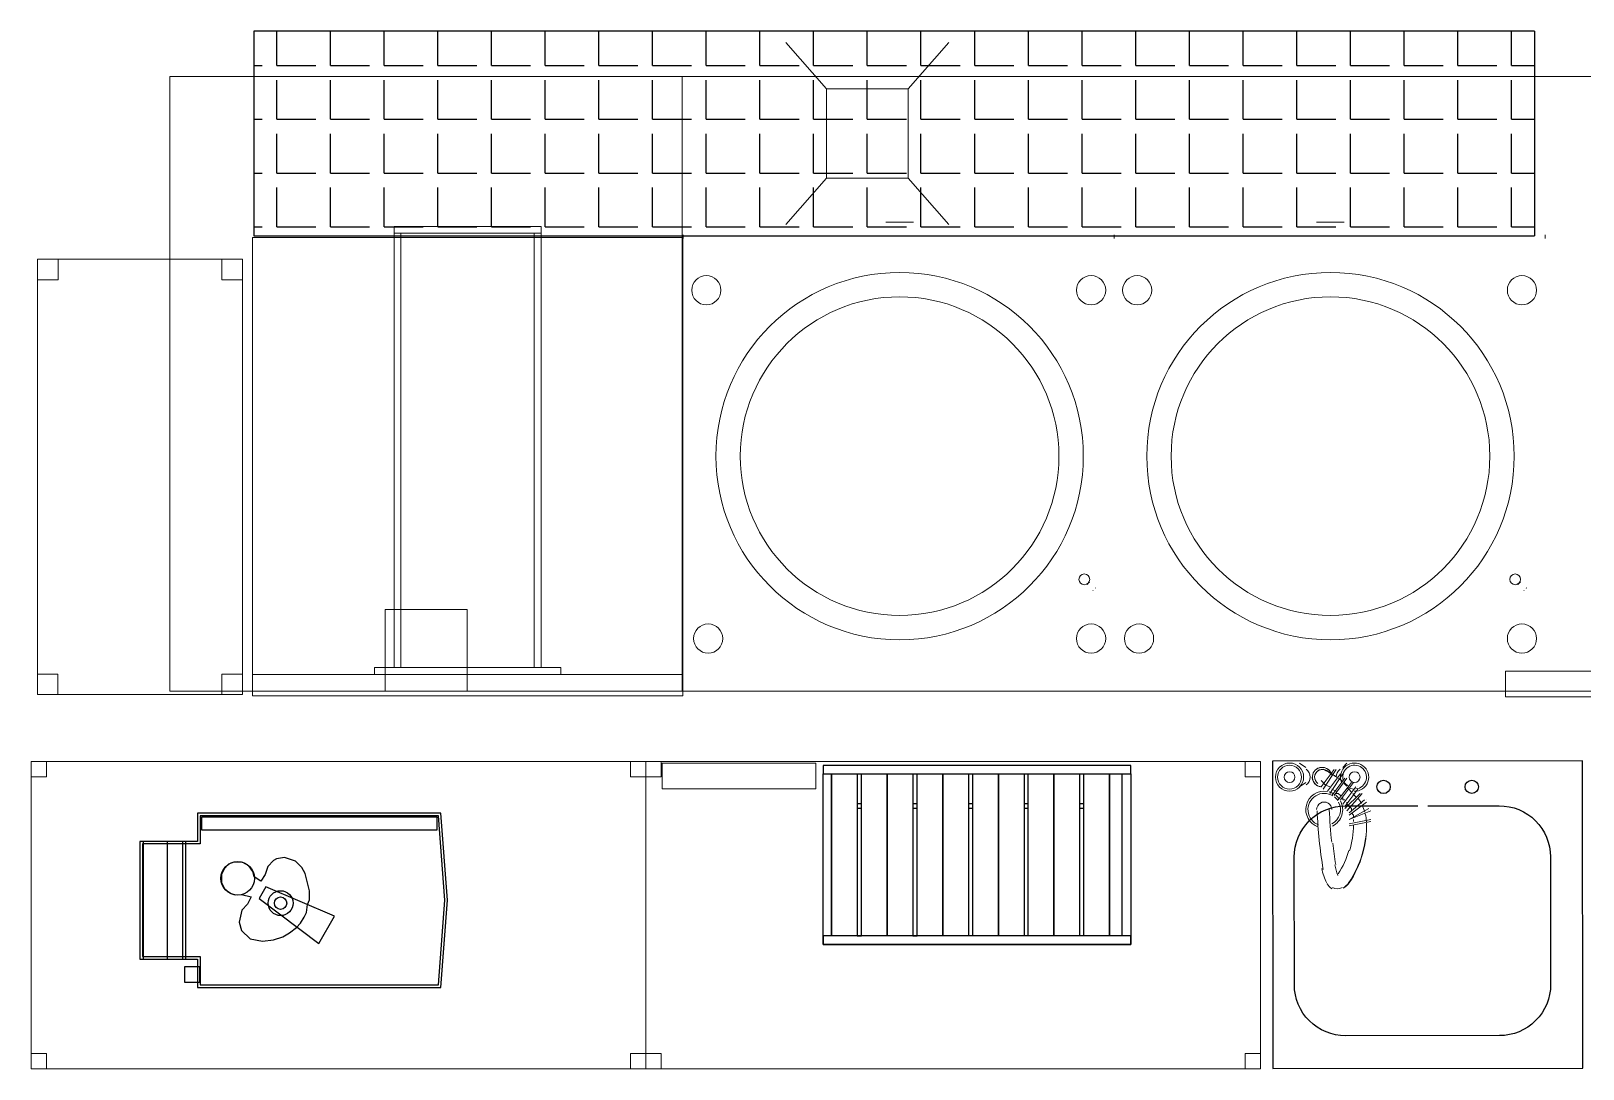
# Model space of a CAD drawing. Header units: millimetres. Extents: x -217756 to 263180, y 55413 to 130608.
# Drawn here: x -217756 to -214727, y 108848 to 110875 of the extents above; entities that cross this region are included whole.
import ezdxf

# ---------------------------------------------------------------- set-up
doc = ezdxf.new("R2010")
doc.units = ezdxf.units.MM
doc.layers.add('ТХ_ВК_трапы', color=5, linetype='Continuous')
doc.layers.add('ТХ_пищеблок', color=30, linetype='Continuous', lineweight=20)
doc.layers.add('ТХ_привязка ТХ', color=7, linetype='Continuous', true_color=0x163d5c)

# ---------------------------------------------------------------- blocks, each defined once
blk = doc.blocks.new('A$C0d7512c1')
at = {"layer": 'ТХ_ВК_трапы', "linetype": 'ByBlock'}
for p, q in [((3162.7, 4023.9, 13.3), (662.7, 4023.9, 13.3)), ((662.7, 4023.9, 13.3), (662.7, 3623.9, 13.3)), ((3162.7, 4023.9, 13.3), (3162.7, 3623.9, 13.3)), ((662.7, 3623.9, 13.3), (3162.7, 3623.9, 13.3))]:
    blk.add_line(p, q, dxfattribs=at)
at = {"layer": 'ТХ_ВК_трапы', "linetype": 'Continuous', "transparency": 33554636}
for p, q in [((707.6, 3956.3, 13.3), (707.6, 4023.9, 13.3)), ((812.4, 3956.3, 13.3), (812.4, 4023.9, 13.3)), ((917.2, 3956.3, 13.3), (917.2, 4023.9, 13.3)), ((1021.9, 3956.3, 13.3), (1021.9, 4023.9, 13.3)), ((1126.7, 3956.3, 13.3), (1126.7, 4023.9, 13.3)), ((1231.5, 3956.3, 13.3), (1231.5, 4023.9, 13.3)), ((1336.3, 3956.3, 13.3), (1336.3, 4023.9, 13.3)), ((1441, 3956.3, 13.3), (1441, 4023.9, 13.3)), ((1545.8, 3956.3, 13.3), (1545.8, 4023.9, 13.3)), ((1650.6, 3956.3, 13.3), (1650.6, 4023.9, 13.3)), ((1755.4, 3956.3, 13.3), (1755.4, 4023.9, 13.3)), ((1860.1, 3956.3, 13.3), (1860.1, 4023.9, 13.3)), ((1964.9, 3956.3, 13.3), (1964.9, 4023.9, 13.3)), ((2069.7, 3956.3, 13.3), (2069.7, 4023.9, 13.3)), ((2174.5, 3956.3, 13.3), (2174.5, 4023.9, 13.3)), ((2279.2, 3956.3, 13.3), (2279.2, 4023.9, 13.3)), ((2384, 3956.3, 13.3), (2384, 4023.9, 13.3)), ((2488.8, 3956.3, 13.3), (2488.8, 4023.9, 13.3)), ((2593.6, 3956.3, 13.3), (2593.6, 4023.9, 13.3)), ((2698.3, 3956.3, 13.3), (2698.3, 4023.9, 13.3)), ((2803.1, 3956.3, 13.3), (2803.1, 4023.9, 13.3)), ((2907.9, 3956.3, 13.3), (2907.9, 4023.9, 13.3)), ((3012.7, 3956.3, 13.3), (3012.7, 4023.9, 13.3)), ((3117.4, 3956.3, 13.3), (3117.4, 4023.9, 13.3)), ((662.7, 3956.3, 13.3), (679, 3956.3, 13.3)), ((707.6, 3956.3, 13.3), (783.8, 3956.3, 13.3)), ((812.4, 3956.3, 13.3), (888.6, 3956.3, 13.3)), ((917.2, 3956.3, 13.3), (993.4, 3956.3, 13.3)), ((1021.9, 3956.3, 13.3), (1098.1, 3956.3, 13.3)), ((1126.7, 3956.3, 13.3), (1202.9, 3956.3, 13.3)), ((1231.5, 3956.3, 13.3), (1307.7, 3956.3, 13.3)), ((1336.3, 3956.3, 13.3), (1412.5, 3956.3, 13.3)), ((1441, 3956.3, 13.3), (1517.2, 3956.3, 13.3)), ((1545.8, 3956.3, 13.3), (1622, 3956.3, 13.3)), ((1650.6, 3956.3, 13.3), (1726.8, 3956.3, 13.3)), ((1755.4, 3956.3, 13.3), (1831.6, 3956.3, 13.3)), ((1860.1, 3956.3, 13.3), (1936.3, 3956.3, 13.3)), ((1964.9, 3956.3, 13.3), (2041.1, 3956.3, 13.3)), ((2069.7, 3956.3, 13.3), (2145.9, 3956.3, 13.3)), ((2174.5, 3956.3, 13.3), (2250.7, 3956.3, 13.3)), ((2279.2, 3956.3, 13.3), (2355.4, 3956.3, 13.3)), ((2384, 3956.3, 13.3), (2460.2, 3956.3, 13.3)), ((2488.8, 3956.3, 13.3), (2565, 3956.3, 13.3)), ((2593.6, 3956.3, 13.3), (2669.8, 3956.3, 13.3)), ((2698.3, 3956.3, 13.3), (2774.5, 3956.3, 13.3)), ((2803.1, 3956.3, 13.3), (2879.3, 3956.3, 13.3)), ((2907.9, 3956.3, 13.3), (2984.1, 3956.3, 13.3)), ((3012.7, 3956.3, 13.3), (3088.9, 3956.3, 13.3)), ((3117.4, 3956.3, 13.3), (3162.7, 3956.3, 13.3)), ((707.6, 3851.5, 13.3), (707.6, 3927.7, 13.3)), ((812.4, 3851.5, 13.3), (812.4, 3927.7, 13.3)), ((917.2, 3851.5, 13.3), (917.2, 3927.7, 13.3)), ((1021.9, 3851.5, 13.3), (1021.9, 3927.7, 13.3)), ((1126.7, 3851.5, 13.3), (1126.7, 3927.7, 13.3)), ((1231.5, 3851.5, 13.3), (1231.5, 3927.7, 13.3)), ((1336.3, 3851.5, 13.3), (1336.3, 3927.7, 13.3)), ((1441, 3851.5, 13.3), (1441, 3927.7, 13.3)), ((1545.8, 3851.5, 13.3), (1545.8, 3927.7, 13.3)), ((1650.6, 3851.5, 13.3), (1650.6, 3927.7, 13.3)), ((1755.4, 3851.5, 13.3), (1755.4, 3927.7, 13.3)), ((1860.1, 3851.5, 13.3), (1860.1, 3927.7, 13.3)), ((1964.9, 3851.5, 13.3), (1964.9, 3927.7, 13.3)), ((2069.7, 3851.5, 13.3), (2069.7, 3927.7, 13.3)), ((2174.5, 3851.5, 13.3), (2174.5, 3927.7, 13.3)), ((2279.2, 3851.5, 13.3), (2279.2, 3927.7, 13.3)), ((2384, 3851.5, 13.3), (2384, 3927.7, 13.3)), ((2488.8, 3851.5, 13.3), (2488.8, 3927.7, 13.3)), ((2593.6, 3851.5, 13.3), (2593.6, 3927.7, 13.3)), ((2698.3, 3851.5, 13.3), (2698.3, 3927.7, 13.3)), ((2803.1, 3851.5, 13.3), (2803.1, 3927.7, 13.3)), ((2907.9, 3851.5, 13.3), (2907.9, 3927.7, 13.3)), ((3012.7, 3851.5, 13.3), (3012.7, 3927.7, 13.3)), ((3117.4, 3851.5, 13.3), (3117.4, 3927.7, 13.3)), ((662.7, 3851.5, 13.3), (679, 3851.5, 13.3)), ((707.6, 3851.5, 13.3), (783.8, 3851.5, 13.3)), ((812.4, 3851.5, 13.3), (888.6, 3851.5, 13.3)), ((917.2, 3851.5, 13.3), (993.4, 3851.5, 13.3)), ((1021.9, 3851.5, 13.3), (1098.1, 3851.5, 13.3)), ((1126.7, 3851.5, 13.3), (1202.9, 3851.5, 13.3)), ((1231.5, 3851.5, 13.3), (1307.7, 3851.5, 13.3)), ((1336.3, 3851.5, 13.3), (1412.5, 3851.5, 13.3)), ((1441, 3851.5, 13.3), (1517.2, 3851.5, 13.3)), ((1545.8, 3851.5, 13.3), (1622, 3851.5, 13.3)), ((1650.6, 3851.5, 13.3), (1726.8, 3851.5, 13.3)), ((1755.4, 3851.5, 13.3), (1831.6, 3851.5, 13.3)), ((1860.1, 3851.5, 13.3), (1936.3, 3851.5, 13.3)), ((1964.9, 3851.5, 13.3), (2041.1, 3851.5, 13.3)), ((2069.7, 3851.5, 13.3), (2145.9, 3851.5, 13.3)), ((2174.5, 3851.5, 13.3), (2250.7, 3851.5, 13.3)), ((2279.2, 3851.5, 13.3), (2355.4, 3851.5, 13.3)), ((2384, 3851.5, 13.3), (2460.2, 3851.5, 13.3)), ((2488.8, 3851.5, 13.3), (2565, 3851.5, 13.3)), ((2593.6, 3851.5, 13.3), (2669.8, 3851.5, 13.3)), ((2698.3, 3851.5, 13.3), (2774.5, 3851.5, 13.3)), ((2803.1, 3851.5, 13.3), (2879.3, 3851.5, 13.3)), ((2907.9, 3851.5, 13.3), (2984.1, 3851.5, 13.3)), ((3012.7, 3851.5, 13.3), (3088.9, 3851.5, 13.3)), ((3117.4, 3851.5, 13.3), (3162.7, 3851.5, 13.3)), ((707.6, 3746.7, 13.3), (707.6, 3822.9, 13.3)), ((812.4, 3746.7, 13.3), (812.4, 3822.9, 13.3)), ((917.2, 3746.7, 13.3), (917.2, 3822.9, 13.3)), ((1021.9, 3746.7, 13.3), (1021.9, 3822.9, 13.3)), ((1126.7, 3746.7, 13.3), (1126.7, 3822.9, 13.3)), ((1231.5, 3746.7, 13.3), (1231.5, 3822.9, 13.3)), ((1336.3, 3746.7, 13.3), (1336.3, 3822.9, 13.3)), ((1441, 3746.7, 13.3), (1441, 3822.9, 13.3)), ((1545.8, 3746.7, 13.3), (1545.8, 3822.9, 13.3)), ((1650.6, 3746.7, 13.3), (1650.6, 3822.9, 13.3)), ((1755.4, 3746.7, 13.3), (1755.4, 3822.9, 13.3)), ((1860.1, 3746.7, 13.3), (1860.1, 3822.9, 13.3)), ((1964.9, 3746.7, 13.3), (1964.9, 3822.9, 13.3)), ((2069.7, 3746.7, 13.3), (2069.7, 3822.9, 13.3)), ((2174.5, 3746.7, 13.3), (2174.5, 3822.9, 13.3)), ((2279.2, 3746.7, 13.3), (2279.2, 3822.9, 13.3)), ((2384, 3746.7, 13.3), (2384, 3822.9, 13.3)), ((2488.8, 3746.7, 13.3), (2488.8, 3822.9, 13.3)), ((2593.6, 3746.7, 13.3), (2593.6, 3822.9, 13.3)), ((2698.3, 3746.7, 13.3), (2698.3, 3822.9, 13.3)), ((2803.1, 3746.7, 13.3), (2803.1, 3822.9, 13.3)), ((2907.9, 3746.7, 13.3), (2907.9, 3822.9, 13.3)), ((3012.7, 3746.7, 13.3), (3012.7, 3822.9, 13.3)), ((3117.4, 3746.7, 13.3), (3117.4, 3822.9, 13.3)), ((662.7, 3746.7, 13.3), (679, 3746.7, 13.3)), ((707.6, 3746.7, 13.3), (783.8, 3746.7, 13.3)), ((812.4, 3746.7, 13.3), (888.6, 3746.7, 13.3)), ((917.2, 3746.7, 13.3), (993.4, 3746.7, 13.3)), ((1021.9, 3746.7, 13.3), (1098.1, 3746.7, 13.3)), ((1126.7, 3746.7, 13.3), (1202.9, 3746.7, 13.3)), ((1231.5, 3746.7, 13.3), (1307.7, 3746.7, 13.3)), ((1336.3, 3746.7, 13.3), (1412.5, 3746.7, 13.3)), ((1441, 3746.7, 13.3), (1517.2, 3746.7, 13.3)), ((1545.8, 3746.7, 13.3), (1622, 3746.7, 13.3)), ((1650.6, 3746.7, 13.3), (1726.8, 3746.7, 13.3)), ((1755.4, 3746.7, 13.3), (1831.6, 3746.7, 13.3)), ((1860.1, 3746.7, 13.3), (1936.3, 3746.7, 13.3)), ((1964.9, 3746.7, 13.3), (2041.1, 3746.7, 13.3)), ((2069.7, 3746.7, 13.3), (2145.9, 3746.7, 13.3)), ((2174.5, 3746.7, 13.3), (2250.7, 3746.7, 13.3)), ((2279.2, 3746.7, 13.3), (2355.4, 3746.7, 13.3)), ((2384, 3746.7, 13.3), (2460.2, 3746.7, 13.3)), ((2488.8, 3746.7, 13.3), (2565, 3746.7, 13.3)), ((2593.6, 3746.7, 13.3), (2669.8, 3746.7, 13.3)), ((2698.3, 3746.7, 13.3), (2774.5, 3746.7, 13.3)), ((2803.1, 3746.7, 13.3), (2879.3, 3746.7, 13.3)), ((2907.9, 3746.7, 13.3), (2984.1, 3746.7, 13.3)), ((3012.7, 3746.7, 13.3), (3088.9, 3746.7, 13.3)), ((3117.4, 3746.7, 13.3), (3162.7, 3746.7, 13.3)), ((707.6, 3641.9, 13.3), (707.6, 3718.1, 13.3)), ((812.4, 3641.9, 13.3), (812.4, 3718.1, 13.3)), ((917.2, 3641.9, 13.3), (917.2, 3718.1, 13.3)), ((1021.9, 3641.9, 13.3), (1021.9, 3718.1, 13.3)), ((1126.7, 3641.9, 13.3), (1126.7, 3718.1, 13.3)), ((1231.5, 3641.9, 13.3), (1231.5, 3718.1, 13.3)), ((1336.3, 3641.9, 13.3), (1336.3, 3718.1, 13.3)), ((1441, 3641.9, 13.3), (1441, 3718.1, 13.3)), ((1545.8, 3641.9, 13.3), (1545.8, 3718.1, 13.3)), ((1650.6, 3641.9, 13.3), (1650.6, 3718.1, 13.3)), ((1755.4, 3641.9, 13.3), (1755.4, 3718.1, 13.3)), ((1860.1, 3641.9, 13.3), (1860.1, 3718.1, 13.3)), ((1964.9, 3641.9, 13.3), (1964.9, 3718.1, 13.3)), ((2069.7, 3641.9, 13.3), (2069.7, 3718.1, 13.3)), ((2174.5, 3641.9, 13.3), (2174.5, 3718.1, 13.3)), ((2279.2, 3641.9, 13.3), (2279.2, 3718.1, 13.3)), ((2384, 3641.9, 13.3), (2384, 3718.1, 13.3)), ((2488.8, 3641.9, 13.3), (2488.8, 3718.1, 13.3)), ((2593.6, 3641.9, 13.3), (2593.6, 3718.1, 13.3)), ((2698.3, 3641.9, 13.3), (2698.3, 3718.1, 13.3)), ((2803.1, 3641.9, 13.3), (2803.1, 3718.1, 13.3)), ((2907.9, 3641.9, 13.3), (2907.9, 3718.1, 13.3)), ((3012.7, 3641.9, 13.3), (3012.7, 3718.1, 13.3)), ((3117.4, 3641.9, 13.3), (3117.4, 3718.1, 13.3)), ((662.7, 3641.9, 13.3), (679, 3641.9, 13.3)), ((707.6, 3641.9, 13.3), (783.8, 3641.9, 13.3)), ((812.4, 3641.9, 13.3), (888.6, 3641.9, 13.3)), ((917.2, 3641.9, 13.3), (993.4, 3641.9, 13.3)), ((1021.9, 3641.9, 13.3), (1098.1, 3641.9, 13.3)), ((1126.7, 3641.9, 13.3), (1202.9, 3641.9, 13.3)), ((1231.5, 3641.9, 13.3), (1307.7, 3641.9, 13.3)), ((1336.3, 3641.9, 13.3), (1412.5, 3641.9, 13.3)), ((1441, 3641.9, 13.3), (1517.2, 3641.9, 13.3)), ((1545.8, 3641.9, 13.3), (1622, 3641.9, 13.3)), ((1650.6, 3641.9, 13.3), (1726.8, 3641.9, 13.3)), ((1755.4, 3641.9, 13.3), (1831.6, 3641.9, 13.3)), ((1860.1, 3641.9, 13.3), (1936.3, 3641.9, 13.3)), ((1964.9, 3641.9, 13.3), (2041.1, 3641.9, 13.3)), ((2069.7, 3641.9, 13.3), (2145.9, 3641.9, 13.3)), ((2174.5, 3641.9, 13.3), (2250.7, 3641.9, 13.3)), ((2279.2, 3641.9, 13.3), (2355.4, 3641.9, 13.3)), ((2384, 3641.9, 13.3), (2460.2, 3641.9, 13.3)), ((2488.8, 3641.9, 13.3), (2565, 3641.9, 13.3)), ((2593.6, 3641.9, 13.3), (2669.8, 3641.9, 13.3)), ((2698.3, 3641.9, 13.3), (2774.5, 3641.9, 13.3)), ((2803.1, 3641.9, 13.3), (2879.3, 3641.9, 13.3)), ((2907.9, 3641.9, 13.3), (2984.1, 3641.9, 13.3)), ((3012.7, 3641.9, 13.3), (3088.9, 3641.9, 13.3)), ((3117.4, 3641.9, 13.3), (3162.7, 3641.9, 13.3))]:
    blk.add_line(p, q, dxfattribs=at)
at = {"layer": 'ТХ_ВК_трапы', "lineweight": 0}
for p, q in [((1701.3, 4001.2, 13.3), (1780.7, 3911.2, 13.3)), ((2019, 4001.2, 13.3), (1939.6, 3911.2, 13.3)), ((1939.6, 3911.2, 13.3), (1780.7, 3911.2, 13.3)), ((1780.7, 3911.2, 13.3), (1780.7, 3736.5, 13.3)), ((1939.6, 3911.2, 13.3), (1939.6, 3736.5, 13.3)), ((1701.3, 3646.5, 13.3), (1780.7, 3736.5, 13.3)), ((1780.7, 3736.5, 13.3), (1939.6, 3736.5, 13.3)), ((1939.6, 3736.5, 13.3), (2019, 3646.5, 13.3))]:
    blk.add_line(p, q, dxfattribs=at)

msp = doc.modelspace()

# ---------------------------------------------------------------- linework, layer by layer
at = {"layer": 'ТХ_пищеблок', "ltscale": 100, "elevation": 40.2}
msp.add_lwpolyline([(-217484.9, 110785.6), (-216484.9, 110785.6), (-216484.9, 109585.6), (-217484.9, 109585.6)], close=True, dxfattribs=at)
at = {"layer": 'ТХ_пищеблок'}
for points, elevation in [([(-216484.9, 109585.6), (-214684.9, 109585.6), (-214684.9, 110785.6), (-216484.9, 110785.6)], 40.2), ([(-217743.5, 109579.1), (-217343.5, 109579.1), (-217343.5, 110429.1), (-217743.5, 110429.1)], 82.8), ([(-217743.5, 110389.1), (-217703.4, 110389.1), (-217703.4, 110429.1), (-217743.5, 110429.1)], 82.8), ([(-217383.5, 110389.1), (-217343.5, 110389.1), (-217343.5, 110429.1), (-217383.5, 110429.1)], 82.8), ([(-217064.9, 109585.6), (-216904.9, 109585.6), (-216904.9, 109745.6), (-217064.9, 109745.6)], 40.2), ([(-217743.5, 109579.1), (-217703.5, 109579.1), (-217703.5, 109619.1), (-217743.5, 109619.1)], 82.8), ([(-217383.5, 109579.1), (-217343.5, 109579.1), (-217343.5, 109619.1), (-217383.5, 109619.1)], 82.8)]:
    msp.add_lwpolyline(points, close=True, dxfattribs=dict(at, elevation=elevation))
for points in [[(-216760.4, 110479.7), (-217047.6, 110479.7), (-217047.6, 110493.3), (-216760.4, 110493.3)], [(-217047.6, 110479.7), (-217047.6, 109632.2), (-217034, 109632.2), (-217034, 110479.7)], [(-216760.4, 110479.7), (-216760.4, 109632.2), (-216773.9, 109632.2), (-216773.9, 110479.7)], [(-216484, 110471.6), (-217324, 110471.6), (-217324, 109576.6), (-216484, 109576.6)], [(-216722.1, 109618.7), (-217085.9, 109618.7), (-217085.9, 109632.2), (-216722.1, 109632.2)], [(-216484, 109576.6), (-217324, 109576.6), (-217324, 109618.7), (-216484, 109618.7)]]:
    msp.add_lwpolyline(points, close=True, dxfattribs=at)
at = {"layer": 'ТХ_пищеблок', "lineweight": 0}
for points, elevation in [([(-214578.1, 109625.1), (-214578.1, 109575.1), (-214878.1, 109575.1), (-214878.1, 109625.1)], -47.7), ([(-216524.4, 109395.5), (-216524.4, 109445.5), (-216224.4, 109445.5), (-216224.4, 109395.5)], 0)]:
    msp.add_lwpolyline(points, close=True, dxfattribs=dict(at, elevation=elevation))
at = {"layer": 'ТХ_пищеблок', "ltscale": 0.1, "elevation": 0}
for points in [[(-216556.1, 108848.4), (-217756.1, 108848.4), (-217756.1, 109448.4), (-216556.1, 109448.4)], [(-217756.1, 109448.4), (-217726.1, 109448.4), (-217726.1, 109418.4), (-217756.1, 109418.4)], [(-216556.1, 109448.4), (-216586.1, 109448.4), (-216586.1, 109418.4), (-216556.1, 109418.4)], [(-215356.1, 108848.4), (-216556.1, 108848.4), (-216556.1, 109448.4), (-215356.1, 109448.4)], [(-216556.1, 109448.4), (-216526.1, 109448.4), (-216526.1, 109418.4), (-216556.1, 109418.4)], [(-215356.1, 109448.4), (-215386.1, 109448.4), (-215386.1, 109418.4), (-215356.1, 109418.4)], [(-217756.1, 108848.4), (-217726.1, 108848.4), (-217726.1, 108878.4), (-217756.1, 108878.4)], [(-216556.1, 108848.4), (-216586.1, 108848.4), (-216586.1, 108878.4), (-216556.1, 108878.4)], [(-216556.1, 108848.4), (-216526.1, 108848.4), (-216526.1, 108878.4), (-216556.1, 108878.4)], [(-215356.1, 108848.4), (-215386.1, 108848.4), (-215386.1, 108878.4), (-215356.1, 108878.4)]]:
    msp.add_lwpolyline(points, close=True, dxfattribs=at)
at = {"layer": 'ТХ_пищеблок', "lineweight": -2, "ltscale": 100}
msp.add_lwpolyline([(-214727.6, 109450), (-215332.6, 109449.5), (-215332.1, 108849.5), (-214727.1, 108850), (-214727.6, 109450)], dxfattribs=at)
at = {"layer": 'ТХ_пищеблок', "lineweight": 0}
for points in [[(-215267.9, 109437.1), (-215280.5, 109445.6)], [(-215195.9, 109437.1), (-215187.5, 109445.6)], [(-215212.8, 109432.9), (-215238.2, 109399)], [(-215234, 109394.8), (-215208.6, 109432.9)], [(-215200.2, 109424.4), (-215225.5, 109390.6)], [(-215221.3, 109386.4), (-215195.9, 109424.4)], [(-215191.7, 109416), (-215217.1, 109382.1)], [(-215212.8, 109382.1), (-215187.5, 109416)], [(-215267.9, 109407.5), (-215280.5, 109399)], [(-215229.8, 109403.3), (-215238.2, 109411.7), (-215229.8, 109403.3), (-215221.3, 109399)], [(-215208.6, 109390.6), (-215217.1, 109394.8)], [(-215200.2, 109382.1), (-215204.4, 109386.4), (-215208.6, 109386.4), (-215204.4, 109386.4)], [(-215179, 109407.5), (-215204.4, 109373.7)], [(-215200.2, 109373.7), (-215174.8, 109407.5)], [(-215170.5, 109399), (-215195.9, 109365.2)], [(-215191.7, 109361), (-215166.3, 109394.8)], [(-215162.1, 109386.4), (-215191.7, 109356.7)], [(-215187.5, 109352.5), (-215157.8, 109386.4)], [(-215191.7, 109373.7), (-215195.9, 109373.7), (-215195.9, 109377.9), (-215195.9, 109373.7)], [(-215179, 109352.5), (-215179, 109356.7), (-215183.2, 109361), (-215187.5, 109365.2), (-215187.5, 109369.4), (-215187.5, 109365.2), (-215183.2, 109361), (-215179, 109356.7)], [(-215153.6, 109373.7), (-215183.2, 109348.3)], [(-215183.2, 109344), (-215149.4, 109369.4)], [(-215183.2, 109335.6), (-215140.9, 109352.5), (-215183.2, 109335.6), (-215145.1, 109356.7)], [(-215140.9, 109335.6), (-215183.2, 109327.1)], [(-215183.2, 109322.9), (-215140.9, 109331.3)], [(-215174.8, 109339.8), (-215174.8, 109344), (-215179, 109348.3), (-215174.8, 109344)], [(-215174.8, 109331.3), (-215174.8, 109335.6)]]:
    msp.add_lwpolyline(points, close=True, dxfattribs=at)
for points in [[(-215173.8, 109390.6, 3.349514), (-215198.3, 109408.2, -3.349514)], [(-215267.1, 109402.8, 0.502962), (-215267.1, 109433.4, -0.502962)], [(-215219.2, 109426.9, 1.639573), (-215238.8, 109399.2, -1.639573)], [(-215218.3, 109424.9, 1.879148), (-215236.5, 109399.1, -1.879148)], [(-215217.2, 109420.1, 0.039911), (-215217.7, 109423.1, -0.039911)], [(-215200.9, 109433.4, 0.232603), (-215208.6, 109418.4, -0.232603)], [(-215196.4, 109409.9, 0.006878), (-215204.1, 109415.7, -0.006878)], [(-215170.1, 109395, 2.5734), (-215195.5, 109413.5, -2.5734)], [(-215225.9, 109390.1, 0.921844), (-215243.5, 109320.6, -0.921844)], [(-215215, 109381.5, 1.108707), (-215242.9, 109324.8, -1.108707)], [(-215212.7, 109385, 0.071497), (-215222, 109389.2, -0.071497)], [(-215194, 109408.9, 0.111571), (-215188, 109400.6, -0.111571)], [(-215185.9, 109401.6, 0.006867), (-215193.3, 109407.6, -0.006867)], [(-215178.7, 109389, 0.020071), (-215185.9, 109396.1, -0.020071)], [(-215184.9, 109398.3, 0.121122), (-215174.3, 109394.9, -0.121122)], [(-215169.6, 109378, 0.021049), (-215176.2, 109386.2, -0.021049)], [(-215217.1, 109354.6, 1.000049), (-215246.7, 109354.6, -1.000049)], [(-215222.3, 109354.6, 0.008531), (-215217.4, 109291, -0.008531)], [(-215217.1, 109326.6, 0.413779), (-215203.8, 109369.4, -0.413779)], [(-215215.8, 109322.4, 0.423103), (-215200.2, 109371.6, -0.423103)], [(-215205.5, 109372.3, 0.075801), (-215212, 109379.4, -0.075801)], [(-215202.5, 109375.3, 0.071236), (-215209.4, 109382.7, -0.071236)], [(-215159.4, 109366.5, 0.030446), (-215165, 109376, -0.030446)], [(-215152.8, 109349.9, 0.038822), (-215157.7, 109363.1, -0.038822)], [(-215245.8, 109352.1, 0.030153), (-215234, 109237.7, -0.030153)], [(-215182.3, 109274, 0.073497), (-215174.8, 109324.8, -0.073497)], [(-215149.5, 109330.5, 0.043708), (-215151.9, 109346.2, -0.043708)], [(-215215.1, 109289.4, 0.021688), (-215209.4, 109247.7, -0.021688)], [(-215204.8, 109229.5, 0.086562), (-215183.8, 109275.1, -0.086562)], [(-215236.7, 109240, 0.076793), (-215226.9, 109211.3, -0.076793)], [(-215211.2, 109246.8, 0.048642), (-215205.5, 109225.8, -0.048642)], [(-215226.2, 109209.9, 0.128446), (-215216.6, 109200, -0.128446)], [(-215215.9, 109202.7, 0.263202), (-215197.2, 109202.6, -0.263202)]]:
    msp.add_lwpolyline(points, format="xyb", close=True, dxfattribs=at)
at = {"layer": 'ТХ_пищеблок', "lineweight": -2}
for points in [[(-215609.7, 109441.1), (-216210.2, 109441.1), (-216210.2, 109424.4), (-215609.7, 109424.4)], [(-216193.5, 109374.4), (-216193.5, 109424.4)], [(-216085, 109374.4), (-216085, 109424.4)], [(-215976.5, 109374.4), (-215976.5, 109424.4)], [(-215868, 109374.4), (-215868, 109424.4)], [(-215759.5, 109374.4), (-215759.5, 109424.4)], [(-215651, 109374.4), (-215651, 109424.4)], [(-216193.5, 109357.7), (-216193.5, 109374.4)], [(-216143.4, 109357.7), (-216135.1, 109357.7), (-216135.1, 109366), (-216143.4, 109366)], [(-216085, 109357.7), (-216085, 109374.4)], [(-216026.6, 109357.7), (-216026.6, 109366), (-216034.9, 109366), (-216034.9, 109357.7)], [(-215976.5, 109357.7), (-215976.5, 109374.4)], [(-215926.4, 109357.7), (-215918.1, 109357.7), (-215918.1, 109366), (-215926.4, 109366)], [(-215868, 109357.7), (-215868, 109374.4)], [(-215817.9, 109357.7), (-215809.6, 109357.7), (-215809.6, 109366), (-215817.9, 109366)], [(-215759.5, 109357.7), (-215759.5, 109374.4)], [(-215709.5, 109357.7), (-215701.1, 109357.7), (-215701.1, 109366), (-215709.5, 109366)], [(-215651, 109357.7), (-215651, 109374.4)], [(-216961.1, 109012.7), (-216948.5, 109177.7), (-216961.1, 109342.7), (-217426.3, 109342.7), (-217426.3, 109287.7), (-217538.8, 109287.7), (-217538.8, 109067.7), (-217426.3, 109067.7), (-217426.3, 109012.7)], [(-216963.5, 109340.2), (-217423.3, 109340.2), (-217423.3, 109315.2), (-216963.5, 109315.2)], [(-217454.2, 109292.7), (-217460.3, 109292.7), (-217460.3, 109062.7), (-217454.2, 109062.7)], [(-217426.8, 109047.7), (-217456.8, 109047.7), (-217456.8, 109017.7), (-217426.8, 109017.7)]]:
    msp.add_lwpolyline(points, close=True, dxfattribs=at)
for points in [[(-216026.6, 109108.3), (-216026.6, 109357.7), (-216026.6, 109374.4), (-216026.6, 109424.4), (-215976.5, 109424.4), (-215918.1, 109424.4), (-215609.7, 109424.4), (-215609.7, 109091.6), (-216210.2, 109091.6), (-216210.2, 109424.4), (-216193.5, 109424.4), (-216143.4, 109424.4), (-216085, 109424.4), (-216034.9, 109424.4), (-216034.9, 109374.4), (-216034.9, 109357.7), (-216034.9, 109108.3)], [(-216143.4, 109424.4), (-216143.4, 109374.4), (-216143.4, 109357.7), (-216143.4, 109108.3)], [(-216135.1, 109108.3), (-216135.1, 109357.7), (-216135.1, 109374.4), (-216135.1, 109424.4)], [(-215926.4, 109424.4), (-215926.4, 109374.4), (-215926.4, 109357.7), (-215926.4, 109108.3)], [(-215918.1, 109108.3), (-215918.1, 109357.7), (-215918.1, 109374.4), (-215918.1, 109424.4)], [(-215817.9, 109424.4), (-215817.9, 109374.4), (-215817.9, 109357.7), (-215817.9, 109108.3)], [(-215809.6, 109108.3), (-215809.6, 109357.7), (-215809.6, 109374.4), (-215809.6, 109424.4)], [(-215709.5, 109424.4), (-215709.5, 109374.4), (-215709.5, 109357.7), (-215709.5, 109108.3)], [(-215701.1, 109108.3), (-215701.1, 109357.7), (-215701.1, 109374.4), (-215701.1, 109424.4)], [(-215627, 109424.4), (-215627, 109108.3)], [(-216193.5, 109357.7), (-216193.5, 109366), (-216193.5, 109357.7)], [(-216193.5, 109108.3), (-216193.5, 109357.7)], [(-216193.5, 109357.7), (-216193.5, 109108.3)], [(-216085, 109357.7), (-216085, 109366), (-216085, 109357.7)], [(-216085, 109108.3), (-216085, 109357.7)], [(-216085, 109357.7), (-216085, 109108.3)], [(-215976.5, 109357.7), (-215976.5, 109366), (-215976.5, 109357.7)], [(-215976.5, 109108.3), (-215976.5, 109357.7)], [(-215976.5, 109357.7), (-215976.5, 109108.3)], [(-215868, 109357.7), (-215868, 109366), (-215868, 109357.7)], [(-215868, 109108.3), (-215868, 109357.7)], [(-215868, 109357.7), (-215868, 109108.3)], [(-215759.5, 109357.7), (-215759.5, 109366), (-215759.5, 109357.7)], [(-215759.5, 109108.3), (-215759.5, 109357.7)], [(-215759.5, 109357.7), (-215759.5, 109108.3)], [(-215651, 109357.7), (-215651, 109366), (-215651, 109357.7)], [(-215651, 109108.3), (-215651, 109357.7)], [(-215651, 109357.7), (-215651, 109108.3)], [(-216956.5, 109007.7), (-216943.5, 109177.7), (-216956.5, 109347.7), (-217431.3, 109347.7), (-217431.3, 109292.7), (-217543.8, 109292.7), (-217543.8, 109062.7), (-217431.3, 109062.7), (-217431.3, 109007.7), (-216956.5, 109007.7)], [(-217212.4, 109196.3), (-217221, 109230.2), (-217227.7, 109241.6), (-217239.6, 109254.2), (-217261.2, 109261.2), (-217277.1, 109258.3), (-217282.6, 109255.5), (-217294.1, 109243.5), (-217299.2, 109227.8), (-217307.6, 109214.8), (-217320.4, 109223.6), (-217323.1, 109233.9), (-217330.9, 109244.6), (-217343, 109251.6), (-217360.5, 109252.2), (-217370.4, 109247.9), (-217379.3, 109239.3), (-217384.3, 109228.3), (-217384.2, 109212.5), (-217379, 109201.5), (-217372.9, 109195.2), (-217365.6, 109190.8), (-217357.1, 109188.4), (-217345.3, 109189), (-217326.2, 109184.2), (-217333.5, 109170.2), (-217344.8, 109158.1), (-217349.8, 109135), (-217345.1, 109118.4), (-217328.6, 109102.4), (-217304.3, 109097.7), (-217282.7, 109100.2), (-217264.5, 109106.6), (-217251.3, 109113.9), (-217238.2, 109124.3), (-217230.4, 109133), (-217222.7, 109145), (-217218.4, 109153.5), (-217216.7, 109169.4), (-217212.4, 109178.8), (-217212.4, 109196.3)], [(-216193.5, 109108.3), (-216193.5, 109108.3)], [(-216193.5, 109108.3), (-216193.5, 109108.3)], [(-216193.5, 109108.3), (-216193.5, 109108.3)], [(-216143.4, 109108.3), (-216143.4, 109108.3)], [(-216143.4, 109108.3), (-216135.1, 109108.3), (-216143.4, 109108.3)], [(-216135.1, 109108.3), (-216135.1, 109108.3)], [(-216085, 109108.3), (-216085, 109108.3)], [(-216085, 109108.3), (-216085, 109108.3)], [(-216085, 109108.3), (-216085, 109108.3)], [(-216034.9, 109108.3), (-216034.9, 109108.3)], [(-216026.6, 109108.3), (-216034.9, 109108.3), (-216026.6, 109108.3)], [(-216026.6, 109108.3), (-216026.6, 109108.3)], [(-215976.5, 109108.3), (-215976.5, 109108.3)], [(-215976.5, 109108.3), (-215976.5, 109108.3)], [(-215976.5, 109108.3), (-215976.5, 109108.3)], [(-215918.1, 109108.3), (-215918.1, 109108.3)], [(-215918.1, 109108.3), (-215918.1, 109108.3)], [(-215918.1, 109108.3), (-215918.1, 109108.3)]]:
    msp.add_lwpolyline(points, dxfattribs=at)
at = {"layer": 'ТХ_пищеблок', "lineweight": 0}
for points in [[(-215226.7, 109430.8, -0.016359), (-215207.1, 109417.9, 0.016359), (-215228.1, 109430.5, 1.000109), (-215244.1, 109405.7, -1.000109), (-215226.7, 109430.8)], [(-215183.1, 109211.6, -0.098402), (-215195, 109201.3, 0.098402), (-215183.7, 109212.7, 0.153885), (-215149.4, 109328.5, -0.153885), (-215183.1, 109211.6)]]:
    msp.add_lwpolyline(points, format="xyb", dxfattribs=at)
for points in [[(-215208.6, 109432.9), (-215208.6, 109432.9)], [(-215208.6, 109432.9), (-215208.6, 109432.9)], [(-215200.2, 109424.4), (-215200.2, 109424.4)], [(-215200.2, 109424.4), (-215200.2, 109424.4)], [(-215187.5, 109416), (-215187.5, 109416)], [(-215187.5, 109416), (-215187.5, 109416)], [(-215234, 109399), (-215234, 109399)], [(-215234, 109399), (-215234, 109399)], [(-215225.5, 109390.6), (-215225.5, 109390.6)], [(-215225.5, 109390.6), (-215225.5, 109390.6)], [(-215179, 109407.5), (-215179, 109407.5)], [(-215179, 109407.5), (-215179, 109407.5)], [(-215166.3, 109399), (-215166.3, 109399)], [(-215166.3, 109399), (-215166.3, 109399)], [(-215157.8, 109386.4), (-215157.8, 109386.4)], [(-215157.8, 109386.4), (-215157.8, 109386.4)], [(-215212.8, 109382.1), (-215212.8, 109382.1)], [(-215212.8, 109382.1), (-215212.8, 109382.1)], [(-215204.4, 109373.7), (-215204.4, 109373.7)], [(-215204.4, 109373.7), (-215204.4, 109373.7)], [(-215195.9, 109365.2), (-215195.9, 109365.2)], [(-215195.9, 109365.2), (-215195.9, 109365.2)], [(-215187.5, 109356.7), (-215187.5, 109356.7)], [(-215187.5, 109356.7), (-215187.5, 109356.7)], [(-215149.4, 109373.7), (-215149.4, 109373.7)], [(-215149.4, 109373.7), (-215149.4, 109373.7)], [(-215183.2, 109344), (-215183.2, 109344)], [(-215183.2, 109344), (-215183.2, 109344)], [(-215183.2, 109335.6), (-215183.2, 109335.6)], [(-215183.2, 109335.6), (-215183.2, 109335.6)], [(-215183.2, 109327.1), (-215183.2, 109327.1)], [(-215183.2, 109327.1), (-215183.2, 109327.1)], [(-215145.1, 109352.5), (-215145.1, 109352.5)], [(-215145.1, 109352.5), (-215145.1, 109352.5)], [(-215140.9, 109331.3), (-215140.9, 109331.3)], [(-215140.9, 109331.3), (-215140.9, 109331.3)]]:
    msp.add_lwpolyline(points, dxfattribs=at)
at = {"layer": 'ТХ_пищеблок', "lineweight": -2, "ltscale": 100}
msp.add_lwpolyline([(-215029.5, 109362.1), (-214890.3, 109362.2, -0.414214), (-214790.2, 109262.3), (-214790, 109013.4, -0.414214), (-214889.9, 108913.4), (-215190.2, 108913.1, -0.414214), (-215290.2, 109013), (-215290.5, 109261.8, -0.414214), (-215190.6, 109361.9), (-215049.5, 109362)], format="xyb", dxfattribs=at)
at = {"layer": 'ТХ_пищеблок', "lineweight": -2}
for points, elevation in [([(-217489.8, 109292.7), (-217537.2, 109292.7), (-217537.2, 109062.7), (-217489.8, 109062.7)], 0), ([(-215609.7, 109108.3), (-216210.2, 109108.3), (-216210.2, 109091.6), (-215609.7, 109091.6)], -814.1)]:
    msp.add_lwpolyline(points, close=True, dxfattribs=dict(at, elevation=elevation))
at = {"layer": 'ТХ_пищеблок', "lineweight": -2, "elevation": 0}
msp.add_lwpolyline([(-217298, 109203.9), (-217311, 109181.4), (-217194.4, 109093.6), (-217163.6, 109146.8), (-217298, 109203.9)], dxfattribs=at)
at = {"layer": 'ТХ_пищеблок', "extrusion": (7.50251e-16, 1, 0)}
for centre in [(216060.7, -925.6, 110501.3), (215219.7, -925.6, 110501.3)]:
    msp.add_circle(centre, 27, dxfattribs=at)
at = {"layer": 'ТХ_пищеблок', "extrusion": (-7.50251e-16, -1, 0)}
for centre in [(-216060.7, -925.6, -110501.3), (-215219.7, -925.6, -110501.3)]:
    msp.add_circle(centre, 27, dxfattribs=at)
at = {"layer": 'ТХ_пищеблок', "extrusion": (-1.04074e-31, -1.83697e-16, -1)}
for centre, radius in [((216438, 110368.6, 1217.5), 28.5), ((216438, 110368.6, 1174), 28.5), ((215687, 110368.6, 1217.5), 28.5), ((215687, 110368.6, 1174), 28.5), ((215597, 110368.6, 1217.5), 28.5), ((215597, 110368.6, 1174), 28.5), ((214846, 110368.6, 1217.5), 28.5), ((214846, 110368.6, 1174), 28.5), ((215700.2, 109804.2, 146.9), 10.5), ((214859.2, 109804.2, 146.9), 10.5), ((215687, 109688.6, 1174), 28.5), ((215687, 109688.6, 1217.5), 28.5), ((215687, 109688.6, 1174), 28.5), ((215687, 109688.6, 1217.5), 28.5), ((214846, 109688.6, 1174), 28.5), ((214846, 109688.6, 1217.5), 28.5), ((214846, 109688.6, 1174), 28.5), ((214846, 109688.6, 1217.5), 28.5)]:
    msp.add_circle(centre, radius, dxfattribs=at)
at = {"layer": 'ТХ_пищеблок', "extrusion": (0, 0, -1)}
for centre, radius in [((216060.7, 110044.7, 187.9), 358.5), ((216060.7, 110044.7, 187.9), 358.5), ((215219.7, 110044.7, 187.9), 358.5), ((215219.7, 110044.7, 187.9), 358.5), ((216060.7, 110044.7, 148.8), 311), ((215219.7, 110044.7, 148.8), 311)]:
    msp.add_circle(centre, radius, dxfattribs=at)
at = {"layer": 'ТХ_пищеблок'}
for centre, radius in [((-216060.7, 110044.7, -148.8), 311), ((-215219.7, 110044.7, -148.8), 311), ((-215700.2, 109804.2, -126.9), 10.5), ((-215700.2, 109804.2, -126.9), 10.5), ((-215700.2, 109804.2, -146.9), 10.5), ((-214859.2, 109804.2, -126.9), 10.5), ((-214859.2, 109804.2, -126.9), 10.5), ((-214859.2, 109804.2, -146.9), 10.5)]:
    msp.add_circle(centre, radius, dxfattribs=at)
at = {"layer": 'ТХ_пищеблок', "extrusion": (1.04074e-31, -1.83697e-16, -1)}
for centre in [(216434.4, 109688.6, 1174), (216434.4, 109688.6, 1217.5), (216434.4, 109688.6, 1174), (216434.4, 109688.6, 1217.5), (215593.4, 109688.6, 1174), (215593.4, 109688.6, 1217.5), (215593.4, 109688.6, 1174), (215593.4, 109688.6, 1217.5)]:
    msp.add_circle(centre, 28.5, dxfattribs=at)
at = {"layer": 'ТХ_пищеблок', "lineweight": 0}
for centre, radius in [((-215299.6, 109418.1), 27.5), ((-215299.6, 109418.1), 27.5), ((-215299.6, 109418.1), 23.3), ((-215299.6, 109418.1), 23.3), ((-215299.6, 109418.1), 10.6), ((-215299.6, 109418.1), 10.6), ((-215172.6, 109418.1), 10.6), ((-215172.6, 109418.1), 10.6)]:
    msp.add_circle(centre, radius, dxfattribs=at)
at = {"layer": 'ТХ_пищеблок', "linetype": 'ByBlock', "lineweight": -2, "ltscale": 100}
for centre in [(-215116.1, 109399), (-215116.1, 109399), (-214944, 109399.2), (-214944, 109399.2)]:
    msp.add_circle(centre, 13, dxfattribs=at)
at = {"layer": 'ТХ_пищеблок', "linetype": 'ByBlock', "lineweight": -2}
for centre, radius in [((-217352.7, 109220.5, 2.8), 32.8), ((-217269, 109172.1, 2.7), 24.3), ((-217269, 109172.1, 2.7), 12.1)]:
    msp.add_circle(centre, radius, dxfattribs=at)
at = {"layer": 'ТХ_пищеблок', "extrusion": (-1, 5.66554e-16, 0)}
for centre, radius, start, end in [((-110469.6, -194.9, 216483), 7.01, 89.3117, 179.9755), ((-110474.6, -259.9, 216483), 2, 180, 270), ((-110469.6, -194.9, 215642), 7.01, 89.3117, 179.9755), ((-110474.6, -259.9, 215642), 2, 180, 270)]:
    msp.add_arc(centre, radius, start, end, dxfattribs=at)
at = {"layer": 'ТХ_пищеблок', "extrusion": (1, -5.66554e-16, 0)}
for centre, radius, start, end in [((110469.6, -194.9, -216483), 7.01, 0.0245, 90.6883), ((110474.6, -259.9, -216483), 2, 270, 360), ((110469.6, -194.9, -215642), 7.01, 0.0245, 90.6883), ((110474.6, -259.9, -215642), 2, 270, 360), ((110469.6, -194.9, -215642), 7.01, 0.0245, 90.6883), ((110474.6, -259.9, -215642), 2, 270, 360), ((110469.6, -194.9, -215642), 7.01, 0.0245, 90.6883), ((110474.6, -259.9, -215642), 2, 270, 360), ((110469.6, -194.9, -214801), 7.01, 0.0245, 90.6883), ((110474.6, -259.9, -214801), 2, 270, 360), ((110469.6, -194.9, -214801), 7.01, 0.0245, 90.6883), ((110474.6, -259.9, -214801), 2, 270, 360)]:
    msp.add_arc(centre, radius, start, end, dxfattribs=at)
at = {"layer": 'ТХ_пищеблок', "extrusion": (0.707107, -0.707107, -9.74459e-14)}
for centre, start, end in [((-74879.8, -103.9, -230155.4), 57.421, 122.579), ((-74879.8, -103.9, -230155.4), 237.421, 247.3801), ((-74879.8, -103.9, -230155.4), 292.6199, 302.579), ((-74285.1, -103.9, -229560.7), 57.421, 122.579), ((-74285.1, -103.9, -229560.7), 237.421, 247.3801), ((-74285.1, -103.9, -229560.7), 292.6199, 302.579)]:
    msp.add_arc(centre, 6.5, start, end, dxfattribs=at)
at = {"layer": 'ТХ_пищеблок', "extrusion": (-0.707107, 0.707107, 9.74459e-14)}
for centre, start, end in [((74879.8, -103.9, 230155.4), 57.421, 122.579), ((74879.8, -103.9, 230155.4), 292.6199, 302.579), ((74879.8, -103.9, 230155.4), 237.421, 247.3801), ((74285.1, -103.9, 229560.7), 57.421, 122.579), ((74285.1, -103.9, 229560.7), 292.6199, 302.579), ((74285.1, -103.9, 229560.7), 237.421, 247.3801)]:
    msp.add_arc(centre, 6.5, start, end, dxfattribs=at)
at = {"layer": 'ТХ_пищеблок', "extrusion": (0.707107, -0.707107, 0)}
for centre in [(-74879.8, -103.9, -230155.4), (-74285.1, -103.9, -229560.7)]:
    msp.add_arc(centre, 6.5, 247.3801, 292.6199, dxfattribs=at)
at = {"layer": 'ТХ_пищеблок', "extrusion": (-0.707107, 0.707107, 0)}
for centre in [(74879.8, -103.9, 230155.4), (74285.1, -103.9, 229560.7)]:
    msp.add_arc(centre, 6.5, 247.3801, 292.6199, dxfattribs=at)
at = {"layer": 'ТХ_пищеблок', "extrusion": (4.83848e-17, 4.83848e-17, -1)}
for centre, start, end in [((215683, 109782.8, 82.9), 225.4799, 315), ((215678.8, 109787.1, 82.9), 135, 224.5201), ((214842, 109782.8, 82.9), 225.4799, 315), ((214837.8, 109787.1, 82.9), 135, 224.5201)]:
    msp.add_arc(centre, 0.5, start, end, dxfattribs=at)
at = {"layer": 'ТХ_пищеблок'}
for centre, start, end in [((-215683, 109782.8, -82.9), 225, 314.5201), ((-215678.8, 109787.1, -82.9), 315.4799, 45), ((-214842, 109782.8, -82.9), 225, 314.5201), ((-214837.8, 109787.1, -82.9), 315.4799, 45)]:
    msp.add_arc(centre, 0.5, start, end, dxfattribs=at)

# ---------------------------------------------------------------- block references
at = {"layer": 'ТХ_привязка ТХ', "color": 1, "ltscale": 100}
msp.add_blockref('A$C0d7512c1', (-217983.9, 106850.7), dxfattribs=at)

doc.saveas('drawing.dxf')
